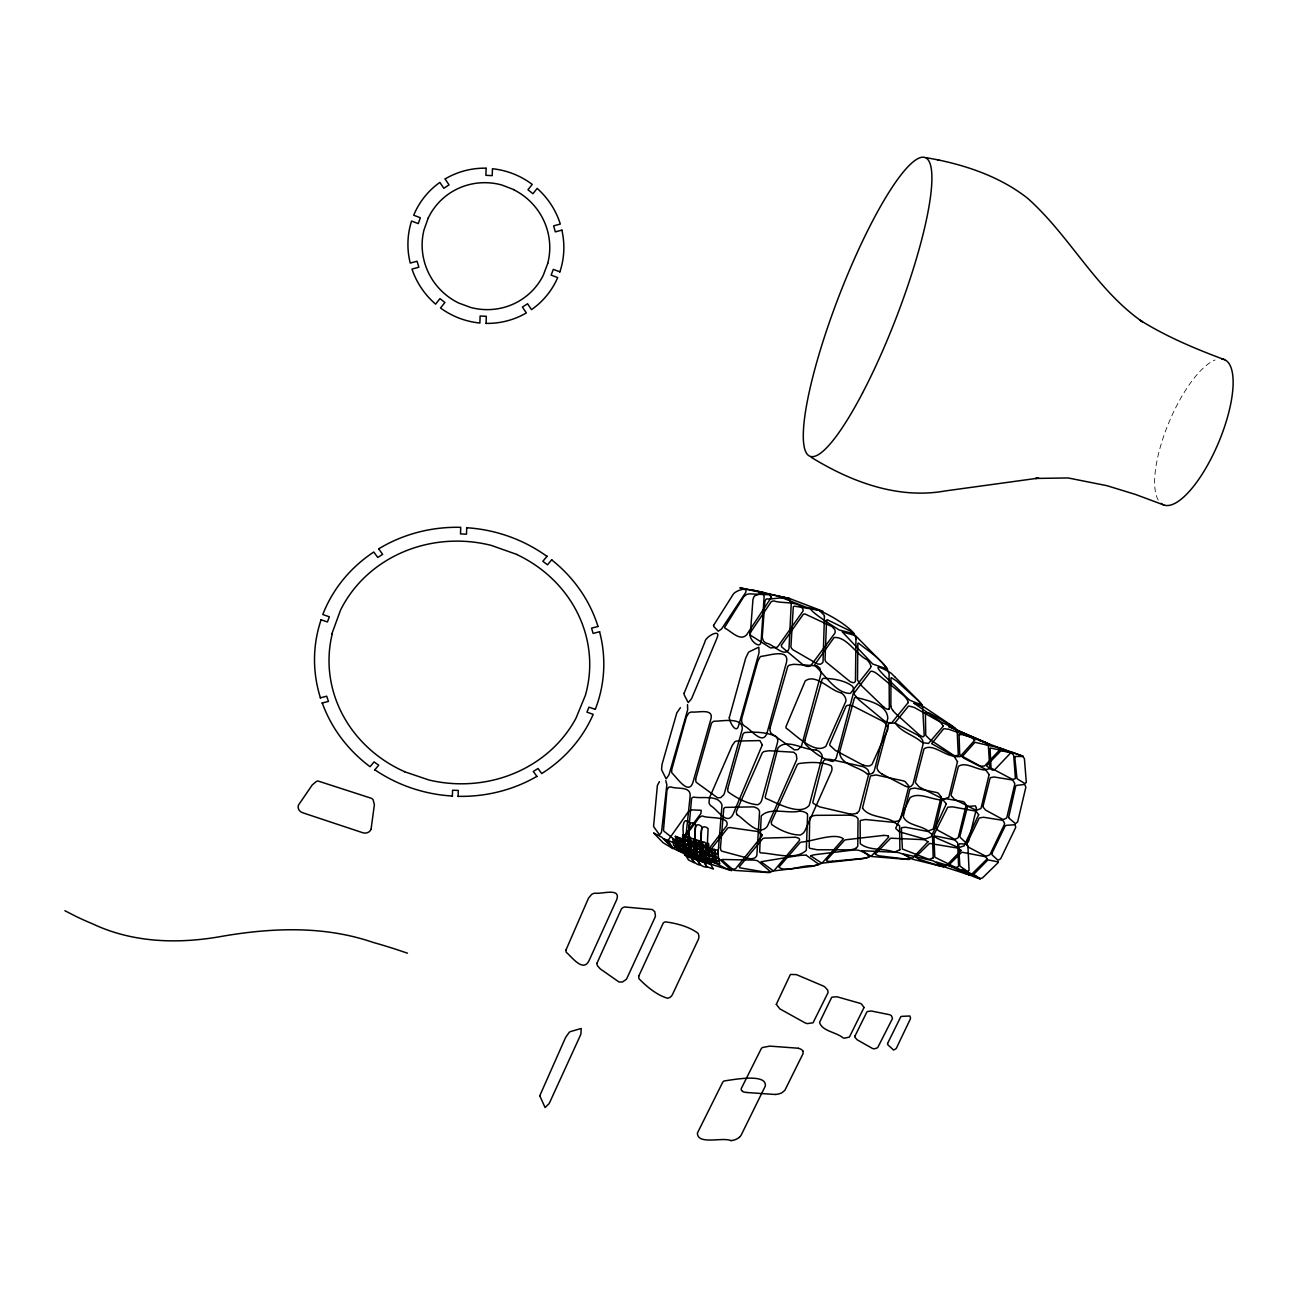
<?xml version="1.0" encoding="UTF-8"?>
<svg xmlns="http://www.w3.org/2000/svg" width="1298" height="1298" viewBox="0 0 1298 1298"><rect width="100%" height="100%" fill="white"/><g stroke="black" fill="none" stroke-linecap="round" stroke-linejoin="round"><path stroke-width="0.75" stroke-dasharray="5 3.75" d="M1158.287 500.103A78.756 26.787 -67.2 0 1 1168.086 424.478A78.756 26.787 -67.2 0 1 1215.074 360"/><path stroke-width="1.5" d="M696.426 843.684L696.393 839.903L693.846 839.206M890.85 706.29L890.98 678.108A3.196 1.282 55.9 0 1 891.45 677.734L896.366 680.866L918.01 700.433A13.369 5.306 56.2 0 1 922.586 706.307L924.225 735.901L923.024 736.712M682.716 835.198C681.336 843.911 689.481 835.328 682.894 835.052M687.908 840.633L687.908 836.853L685.587 836.107M653.77 833.154L663.116 842.743L673.029 848.665A27.501 1.655 29.9 0 0 672.77 848.373L662.288 837.664A26.674 1.558 29.9 0 0 661.915 837.307L653.77 833.04M718.102 853.727L717.843 850.239L715.117 849.817M714.938 853.013C716.512 844.219 707.345 853.062 714.857 853.159M714.906 850.028L715.149 852.883L718.021 853.857M711.791 852.267L711.547 848.762L708.757 848.275M705.593 850.596C708.173 845.144 699.882 847.448 702.51 842.256M708.676 851.456L708.481 848.016L705.69 847.416M708.659 848.454L708.87 851.31L711.71 852.397M702.543 849.687L702.332 846.182L699.703 845.55M705.577 847.594L705.788 850.45L708.594 851.585M699.541 848.746L699.005 840.552L696.702 840.212L696.588 843.343L699.168 844.836L696.75 844.576M702.543 846.685L702.737 849.557L705.479 850.742M452.385 796.258L452.564 790.206L458.308 790.433L458.113 796.501M466.712 527.605L466.501 534.192L460.514 533.932L460.725 527.329A144.938 134.538 6.4 0 0 378.789 548.794M693.667 846.767C696.361 841.526 688.248 843.343 690.844 838.33M696.572 847.772C700.271 843.895 692.321 843.96 694.495 842.077A6.295 3.651 28.9 0 0 694.657 841.331L695.55 825.236A6.23 3.586 28.8 0 0 695.485 824.425C686.885 817.497 688.638 834.517 689.27 838.93A2.142 1.249 29 0 0 690.163 839.968L693.911 842.678L693.684 839.352M699.541 845.744L699.736 848.616L702.445 849.833M486.117 168.334L485.89 175.311L492.218 175.652L492.445 168.74A78.707 77.134 36.3 0 1 532.229 184.397L527.962 189.768L532.91 193.743L537.161 188.388A78.675 77.101 36.4 0 1 560.298 224.051L553.646 225.852L555.317 231.871L561.969 230.087M688.037 844.69L687.697 840.942L683.559 840.65L684.744 851.666A2.158 0.827 26.9 0 0 685.701 852.526M690.828 845.728L690.666 842.272L688.524 839.92A6.506 3.732 30.7 0 0 688.686 839.157L689.644 823.094A6.441 3.667 30.5 0 0 689.579 822.283C681.401 815.55 683.024 831.937 683.559 836.707A2.125 1.217 30.8 0 0 684.403 837.745C687.989 847.383 689.903 828.059 690.682 841.704M693.684 843.765L693.862 846.637L696.458 847.919M696.588 844.771L696.783 847.643L699.444 848.892M486.069 323.38L486.296 316.323L480.114 316.014L479.887 323.024A78.707 77.15 36.4 0 1 440.509 307.999L444.906 302.483L439.973 298.637L435.609 304.138A78.675 77.117 36.4 0 1 411.985 269.059L418.848 267.226L417.047 261.239L410.233 263.072A78.286 76.712 36.4 0 1 411.563 221.049L418.264 223.597L420.341 217.739L413.705 215.225A78.253 76.696 36.4 0 1 439.86 182.418L443.835 188.307L449.043 184.868L445.117 179.027M677.588 840.423L677.475 836.999L675.431 836.22M680.087 841.493L679.957 838.054L677.897 837.275M682.667 842.564L682.505 839.076L680.33 838.346M685.312 843.635L685.149 840.147L682.943 839.4M688.054 841.704C688.816 845.339 690.682 848.778 693.83 850.661M690.844 842.743L691.007 845.615L693.554 846.913M680.12 838.492L680.249 841.38L682.488 842.726M682.699 839.595C680.412 843.895 687.891 842.824 685.587 847.334M685.344 840.65C683.056 845.014 690.633 843.83 688.329 848.405M675.22 836.415L677.832 844.106M677.621 837.47L677.751 840.309L680.12 842.175M699.525 841.315C698.34 850.417 707.296 841.396 699.654 841.185M685.36 836.253L685.393 839.417L687.794 840.763M371.05 829.308L374.376 804.776L373.143 799.828A5.581 5.046 7.9 0 0 371.423 798.302L318.124 781.039A5.095 4.592 10.2 0 0 316.517 781.347L312.25 784.933L298.443 805.133A6.539 5.89 10.2 0 0 302.596 812.726L362.807 832.748A6.506 5.841 7.6 0 0 371.033 829.308M331.882 633.813L340.482 610.238A130.4 121.022 6.4 0 1 491.163 545.371L516.685 554.392M547.788 263.283L543.262 275.306A64.202 62.921 36.3 0 1 470.736 307.48L458.535 302.969A64.202 62.921 36.3 0 1 423.911 230.2L428.226 217.983M693.521 842.726L693.489 838.865L691.007 838.184M685.133 843.797L690.195 795.609C690.487 785.955 677.134 789.314 671.293 787.042A6.165 3.764 35.3 0 0 668.438 787.464L666.994 789.995L663.489 830.201A5.955 3.716 35.8 0 0 664.17 831.369L681.239 844.949L684.987 843.797M547.123 556.193L542.84 561.288L547.496 564.808L551.78 559.714M374.668 770.006L378.708 765.203L374.084 761.926L370.06 766.712A144.938 134.538 6.4 0 1 322.277 702.997M873.148 772.521L873.668 771.904A4.446 3.196 87.6 0 0 874.349 770.412L887.783 718.362C887.426 703.938 865.912 700.028 855.366 697.286A4.381 3.18 86 0 0 854.36 698.324L839.66 751.834C839.611 765.025 859.098 766.388 866.967 773.835M739.373 1137.259L740.12 1136.545A4.819 3.099 -38.1 0 0 741.19 1135.052L765.301 1086.085C767.345 1072.732 731.569 1080.066 724.187 1080.926A4.835 3.18 -38.3 0 0 722.726 1082.207L697.432 1133.008C697.253 1145.517 723.473 1136.642 731.05 1140.715M696.345 843.797L694.544 844.041A6.312 2.418 25.1 0 1 694.722 844.641L696.069 856.258A6.376 2.482 25.2 0 1 696.02 856.794L698.146 858.367M888.805 709.162L889.098 708.903A4.397 1.752 56.9 0 0 889.325 708.043L889.081 673.727C883.889 660.114 869.108 651.823 858.432 643.094A4.283 1.687 56.2 0 0 857.832 643.435L857.507 680.038L861.807 685.993L884.003 707.378M856.356 847.951L857.767 846.231L858.043 818.632L856.209 816.718A13.353 8.924 -1.1 0 0 850.028 815.241M702.575 842.159C707.053 840.293 706.631 849.314 702.64 846.507M857.297 812.889L859.227 810.844L869.043 772.959L867.973 769.909A13.207 12.591 -14.5 0 0 862.57 766.518L831.726 759.703A15.3 14.57 -17.7 0 0 826.648 759.362L824.279 760.271A3.131 2.969 -17.7 0 0 823.013 762.023L812.889 802.083A3.018 2.888 -19.5 0 0 813.246 803.365L819.622 806.869L850.206 814.041M690.568 841.802L688.557 841.867A6.522 2.466 26.8 0 1 688.719 842.467L690.017 854.052A6.604 2.515 26.9 0 1 689.968 854.587L692.337 856.323M693.408 842.824L691.071 842.548M821.115 863.462L821.812 863.089A4.3 1.46 -16.7 0 0 822.77 862.326L843.359 838.816C835.02 832.278 812.921 841.347 801.272 842.11A4.365 1.525 -16.6 0 0 799.909 842.84L778.897 867.096C785.306 873.051 803.64 864.387 813.051 865.961M718.362 857.605L719.043 860.801M715.117 856.94L718.573 858.465A9.005 0.909 18.2 0 1 719.173 858.887L731.585 870.39A9.281 0.957 18.2 0 1 731.731 870.682L704.928 862.375C699.476 862.261 680.298 845.955 692.71 850.661L714.89 856.94L712.359 855.885M715.263 853.873L718.086 854.279L718.492 857.426M680.412 707.637L676.826 712.878L662.094 764.133L661.574 769.227A4.981 4.494 74.4 0 0 661.931 770.46L666.134 778.914L668.843 775.068A25.83 23.429 74.1 0 0 669.46 773.202L687.21 711.434A25.587 23.04 70.9 0 0 687.68 709.552L687.518 704.652M712.115 853.111L714.922 853.581L715.312 856.729M708.903 855.35L709.552 858.578L712.57 859.536M718.897 860.98L716.025 860.006M705.771 854.506L703.078 853.338L702.753 850.709M715.701 860.298L716.577 863.138L713.851 862.489M702.721 853.597L703.386 856.81M709.016 852.299L711.807 852.883L712.683 859.373M693.813 843.586C678.335 835.993 713.511 862.261 717.826 853.338A8.94 5.841 27.3 0 0 718.167 851.975L721.964 805.863A8.729 5.565 26.8 0 0 721.85 804.436C717.405 794.538 702.364 798.838 693.619 797.102A6.522 4.17 26.4 0 0 691.591 798.384L687.843 840.309A5.792 3.78 26.8 0 0 688.881 841.931L690.536 853.938A2.174 0.844 25.2 0 0 691.542 854.782L695.29 856.842M715.701 857.524L718.232 857.783L715.539 856.664M705.934 851.439L708.659 852.007L709.033 855.171M709.406 858.741L706.891 858.449L707.248 860.558M719.563 863.965L716.756 863.056L716.172 860.963M320.217 697.87L326.69 696.199L328.443 701.407L321.969 703.078M598.167 626.431L591.58 628.135L593.121 633.424L599.676 631.737M702.867 850.547L705.56 851.147L705.934 854.311M706.307 857.881C705.236 861.758 711.385 860.314 711.126 864.225M699.865 849.606L702.526 850.239L702.883 853.419M696.896 848.632L699.508 849.298L699.865 852.478M709.406 855.982L711.937 856.356L709.227 855.09M659.4 781.672L657.388 785.42L653.575 826.274A5.111 3.083 40.7 0 0 654.143 827.329L659.627 834.89L661.445 832.342A26.544 16.095 40.4 0 0 661.656 830.98L666.75 785.874A25.895 15.349 39.8 0 0 666.831 784.511L665.777 780.682M716.285 860.834L719.076 861.288L719.773 863.803M706.307 855.139C712.927 856.047 703.159 855.074 705.804 851.602M703.24 854.23L705.998 854.944M687.859 844.868L685.701 844.495M688.216 841.526L685.522 840.471M696.637 851.683C692.597 852.494 695.598 845.485 691.201 846.588M690.942 849.638L688.573 848.421L688.216 845.712M798.465 855.56L760.969 861.742L773.478 870.958L812.467 866.285L818.989 864.371L806.236 855.252M694.024 847.626L696.555 848.324L696.896 851.488M703.127 856.972L700.547 855.804M713.219 862.537L710.46 861.548M688.362 845.55L690.439 845.89M980.136 878.892C962.207 873.781 949.584 860.834 980.201 878.86M700.222 856.031C698.713 858.01 706.209 862.927 703.5 857.426M697.221 855.041L698.048 857.913M700.255 853.289L702.591 853.727L700.011 852.299M710.006 859.292L712.78 859.909M691.818 852.835L694.316 854.035L695.111 856.891M697.286 852.315L699.508 852.656L697.107 851.439M694.365 851.31L696.961 852.121M883.321 835.425L845.485 839.806A3.245 1.136 -16.1 0 0 844.333 840.439L826.68 860.022A3.326 1.152 -15.9 0 0 826.599 860.882L828.043 861.32A16.29 5.679 -16 0 0 832.505 861.223M832.489 861.255L862.424 858.465A13.921 4.803 -16.2 0 0 869.092 856.907L871.932 855.463L888.627 837.161L888.384 836.123M691.493 850.271L693.992 851.017L694.462 853.873M703.824 857.556C710.006 858.562 700.952 857.507 703.127 854.376M698.308 857.929L701.131 859.357M710.963 864.338L708.237 863.365M697.805 855.625C704.003 856.923 694.625 855.333 696.977 852.169M688.118 848.584L685.977 848.162M685.425 847.513L686.042 850.709M707.848 863.478L705.122 862.44M683.365 849.638L682.634 846.426L698.016 860.314L673.857 848.665L663.749 838.686L682.586 846.426L680.509 845.112L680.12 842.207M707.621 861.385L710.038 861.84M683.008 843.424L684.987 843.911M680.412 842.353L682.634 843.116L682.926 846.264M800.039 811.055C788.227 814.171 770.249 806.723 761.196 815.988L759.671 851.91A4.089 2.774 -4.5 0 0 760.482 852.851C774.192 853.305 795.382 860.85 806.301 850.304L807.583 815.16A4.089 2.726 -3.5 0 0 807.275 814.089L806.885 813.57M704.765 862.57L702.137 861.548M704.538 860.493C710.444 861.499 702.104 860.606 703.694 857.67M701.715 861.629L699.103 860.542M701.569 859.552L702.689 860.136A6.23 1.103 20.4 0 1 702.997 860.493L706.696 866.869A6.295 1.136 20.4 0 1 706.761 867.145C695.858 867.096 693.911 849.298 704.911 862.456M688.897 852.397C690.309 859.292 688.021 849.541 691.672 853.37M688.719 849.216L691.185 850.076M685.815 848.292L686.236 850.693L688.849 852.315M685.847 850.871L683.559 849.606M850.044 815.176L817.805 815.322A15.511 10.384 -1.9 0 0 812.678 815.874L810.536 816.864A3.164 2.109 -2 0 0 809.692 818.259L809.206 847.48A3.083 2.093 -2 0 0 809.871 848.324L817.14 849.752L849.557 849.865A12.899 8.697 -1.1 0 0 856.404 848M698.502 858.578L700.871 859.016M683.316 847.091C688.816 848.535 680.087 846.345 682.845 843.586M906.475 859.276C917.508 860.834 899.839 851.439 895.474 852.364A12.477 1.687 6 0 0 893.462 852.186L861.823 850.709L871.364 856.469L904.592 859.211A12.591 1.72 6 0 0 906.475 859.276M740.055 587.848L789.947 598.654L822.9 611.244L806.123 607.221L778.054 596.171L789.914 598.638M675.512 840.212L677.361 840.747M677.945 841.282L679.698 841.623M692.029 853.581L694.17 854.035M775.474 1094.506L746.804 1092.51M686.464 851.456L688.54 852.04M684.5 853.305C687.891 853.046 689.027 861.418 690.325 855.836A6.62 1.087 23.7 0 1 690.601 856.193L694.154 862.521A6.685 1.12 23.7 0 1 694.219 862.781L688.411 859.909L685.312 854.327L689.514 855.268L687.145 854.392M675.852 843.862L677.897 844.722M683.786 850.385L686.107 851.245M698.73 860.639L696.15 859.536M695.647 857.54L696.377 858.059A6.393 1.103 22.1 0 1 696.669 858.4L700.303 864.76A6.474 1.12 22.2 0 1 700.368 865.036C693.765 865.101 684.857 851.358 697.918 858.189M680.752 846.004L682.797 846.637M678.221 844.933C682.797 846.231 675.22 843.992 677.751 841.445M692.71 856.518L694.917 857.134L692.418 855.836M798.384 1048.232L769.892 1046.123L762.478 1047.518A3.44 2.304 -38.5 0 0 761.293 1048.589L741.515 1088.049A3.57 2.369 -37.9 0 0 741.304 1090.012L742.586 1091.407M692.791 858.546L690.374 857.378L689.741 855.544M683.186 849.784L683.981 852.624M689.887 855.463L692.077 856.112M673.208 839.157L675.155 839.903L675.414 843.035M678.676 848.211L680.85 849.07M681.207 849.298C686.366 850.823 678.351 848.681 680.558 846.134M686.447 853.824L684.192 852.64M683.803 852.737L681.531 851.488L681.044 849.411M673.484 842.791L675.431 843.554L675.836 846.377M681.174 851.65L679.016 850.417M762.332 592.294L763.192 592.391L740.136 587.88M675.187 843.213L673.224 841.883M937.221 159.703C969.46 166.371 1001.569 177.761 1027.675 198.334C1069.747 235.765 1095.772 289.243 1142.451 321.807L1140.293 320.346C1166.691 336.831 1195.555 348.902 1224.647 359.724M687.242 856.404L684.938 855.22M925.896 157.626L938.811 159.995M676.485 849.184L676.08 847.237L678.335 847.983M675.528 846.507L673.63 845.258M816.264 749.822C804.646 750.844 787.026 737.702 777.956 747.924L765.236 796.891A3.991 3.797 -26.7 0 0 765.69 798.367C775.912 802.342 800.185 816.669 809.254 805.279L822.056 757.253A4.04 3.829 -20.9 0 0 822.105 755.696L821.91 754.884A9.784 9.264 -21.4 0 0 816.199 750.001M789.833 598.621L775.02 595.295M678.546 850.515L676.599 849.363M774.517 595.165L752.142 589.876M320.898 619.714L327.437 621.969L329.319 616.793L322.78 614.522A144.338 133.97 6.4 0 1 373.792 552.007L377.75 557.459L382.65 554.343L378.675 548.859M595.263 709.341L588.984 707.15L586.923 712.164L593.202 714.338A144.321 133.937 6.4 0 1 541.72 773.559L538.053 768.53L533.283 771.434L536.966 776.496M407.458 953.17L395.582 949.195A525.414 428.551 5.4 0 0 372.964 942.364C324.403 925.685 272.612 927.664 222.656 936.199C179.01 944.181 133.159 943.062 92.466 923.787A291.612 264.046 16.9 0 1 76.517 916.664L64.9 910.725M999.265 747.778L1023.278 756.361L1012.635 752.353M1163.852 505.003L1135.458 494.441L1106.983 485.695L1068.108 477.956L1035.528 478.443L1038.643 478.102L945.139 490.952C897.908 499.503 850.823 481.736 811.169 457.253M989.66 744.208L987.762 743.494M1012.359 752.694L979.519 740.379L987.486 743.381M559.876 271.834L553.321 269.351L551.147 275.111L557.686 277.577A78.253 76.696 36.3 0 1 531.515 309.622L527.556 303.748L522.413 307.074L526.355 312.915A78.659 77.085 36.4 0 1 486.069 323.397M404.262 771.645L429.021 780.017A130.384 121.006 6.4 0 0 575.955 718.281L585.349 695.436A130.384 121.022 6.4 0 0 516.653 554.457M677.913 847.562L675.998 846.361M514.008 189.686L501.645 184.949A64.202 62.921 36.3 0 0 428.259 217.999M691.331 853.094L688.93 851.699L688.557 849.363M677.524 844.365L675.577 842.97L675.333 840.374M905.793 786.458L882.056 774.046M841.347 692.808C830.152 691.023 816.036 672.932 805.231 680.931L785.988 726.62A3.975 3.651 56.5 0 0 786.199 728.178C794.879 734.246 814.949 755.128 825.901 746.253L845.647 701.812A4.072 3.797 55.2 0 0 845.955 700.255L845.89 699.395A9.865 9.167 55.4 0 0 841.25 692.97M863.04 765.122L835.393 750.439L829.941 745.409A3.002 2.791 51.5 0 1 829.811 744.046L845.777 706.875A3.148 2.937 52.2 0 1 847.27 705.414L849.671 705.171A15.381 14.327 51.7 0 1 854.441 706.777L882.835 721.266M713.64 862.375L712.813 859.99M918.66 735.658L895.409 723.359L889.584 722.564A3.261 2.353 86 0 0 888.757 723.521L877.221 766.534A3.423 2.482 87 0 0 877.253 768.951L878.47 771.19M680.655 848.876L678.416 847.399L678.043 845.063M712.91 859.325C717.778 861.418 711.856 858.173 713.511 862.213M685.717 852.526C693.732 856.518 685.214 854.879 686.155 851.326M693.229 858.465L695.777 859.617L695.257 857.426M715.376 857.361L712.537 856.777L712.813 859.162M706.647 857.637L709.617 859.081L710.249 861.596M694.657 853.841C698.957 856.193 693.813 852.754 695.209 856.729M687.599 856.291L686.983 854.473M894.679 676.696L917.783 699.947A13.807 1.59 43.5 0 1 921.596 704.197L922.18 705.22L909.671 700.174A13.077 1.493 43.5 0 1 904.333 695.257C899.336 688.881 857.491 653.624 890.785 672.932A16.063 1.866 43.6 0 1 894.663 676.68M883.565 664.089L855.431 635.582L842.256 631.866L872.727 664.041L887.589 669.168A10.384 1.249 44.5 0 0 883.5 664.057M688.378 849.022L685.782 847.302L685.49 844.657M703.467 857.345L700.79 856.615L701.131 858.708M892.894 710.477L891.401 708.205A3.391 1.379 56.1 0 1 890.834 706.29M737.183 814.803C744.938 819.557 758.178 836.739 766.794 826.972A9.621 8.648 -12.4 0 0 767.881 825.122L796.242 760.774A9.735 8.826 -14.6 0 0 796.858 758.713L796.226 754.414L793.63 752.207L768.919 750.747L764.295 751.493A6.312 5.727 -13.7 0 0 762.299 752.808L736.339 811.477A7.204 6.49 -11.9 0 0 737.183 814.803M887.378 726.101L887.881 729.411L872.078 764.295L869.903 765.804A12.688 11.779 49.2 0 1 863.089 764.993M802.991 1051.218L803.073 1053.587L784.868 1090.304L781.964 1092.77A14.862 9.784 -38.5 0 1 775.506 1094.409M1008.627 817.432L1015.717 786.134A2.937 2.677 60.2 0 1 1016.756 785.371L1024.722 784.414L1025.777 786.961A6.539 5.938 60.2 0 1 1025.598 788.292L1017.892 820.871A6.587 5.987 61.5 0 1 1017.454 822.137L1015.425 823.662L1009.39 818.503A2.547 2.32 61.4 0 1 1008.627 817.432M707.491 861.499L708.091 863.219M704.408 860.59L705.009 862.31M701.374 859.649L701.958 861.369M698.389 858.676L698.973 860.396M707.296 861.272L707.994 863.365M695.436 857.654L696.02 859.373M692.564 856.615L693.132 858.335M701.18 859.422L701.877 861.515M698.194 858.449L698.876 860.525M684.289 853.386L684.841 855.09M692.369 856.388L693.035 858.465M709.86 859.422L710.363 861.401M697.675 855.755L698.146 857.735M691.866 853.711L692.337 855.69M686.317 851.569L686.756 853.549M691.704 853.451L692.223 855.853M683.64 850.498L684.078 852.462M678.513 848.308L678.935 850.271M680.882 849.152L681.369 851.52M678.367 848.065L678.854 850.433M715.587 857.686L715.977 859.909M709.292 856.128L709.682 858.367M706.193 855.268L706.566 857.507M715.393 857.41L715.847 860.12M700.109 853.435L700.482 855.674M697.14 852.462L697.497 854.684M706.015 854.993L706.453 857.718M694.219 851.456L694.576 853.678M691.363 850.417L691.704 852.64M699.947 853.159L700.352 855.869M683.154 847.221L683.478 849.444M691.201 850.141L691.591 852.835M688.394 849.087L688.784 851.78M675.625 843.992L675.917 846.182M673.289 842.921L673.581 845.112M680.412 845.858L680.769 848.551M677.913 844.787L678.254 847.464M715.166 854.035L715.441 856.485M712.018 853.273L712.294 855.739M708.886 852.462L709.162 854.944M699.736 849.768L699.995 852.234M696.783 848.795L697.026 851.261M693.878 847.789L694.106 850.255M691.023 846.767L691.25 849.233M870.763 666.247L870.796 666.896A4.17 2.612 41.3 0 1 870.423 667.951L850.368 693.408C835.782 693.505 825.09 674.733 814.966 665.728A4.024 2.466 42.1 0 1 814.82 664.495L834.095 637.513C846.848 636.442 855.869 654.322 866.886 659.66A10.076 6.279 41.4 0 1 870.877 666.263M680.249 842.516L680.46 844.966M672.997 839.319L673.191 841.753M404.587 771.693A130.384 121.006 6.4 0 1 332.223 633.959M1221.613 358.913A78.756 26.787 -67.2 0 1 1218.562 442.602A78.756 26.787 -67.2 0 1 1160.964 503.332M798.319 1048.362A14.278 9.443 -38.9 0 1 803.089 1051.153M746.821 1092.445A17.458 11.585 -38.1 0 1 742.537 1091.472M739.422 1137.324A11.682 7.528 -38.1 0 1 731.147 1140.52M882.786 721.347A13.288 12.396 49.5 0 1 887.426 726.069M857.329 812.97A12.672 12.153 -15.2 0 1 850.222 813.895M800.022 811.185A9.897 6.604 -3.6 0 1 806.983 813.521M798.497 855.593A10.141 1.85 -5.8 0 1 806.318 855.22M821.18 863.495A10.433 3.553 -16.7 0 1 813.116 865.863M883.24 835.49A13.451 4.689 -16.4 0 1 888.481 836.09M873.197 772.635A10.757 7.756 87.5 0 1 866.999 773.608M918.627 735.788A13.548 9.719 86.5 0 1 922.829 740.915L923.138 743.965L912.948 784.3L910.888 786.474A14.213 10.222 87.1 0 1 905.809 786.361M882.072 773.965A16.663 12.088 86.8 0 1 878.438 771.239M888.87 709.276A10.644 4.251 56.9 0 1 884.003 707.232M923.04 736.761A14.1 5.646 56.4 0 1 918.806 734.392L896.464 714.273A16.468 6.636 56.1 0 1 892.878 710.509M561.888 230.249A78.253 76.696 36.3 0 1 559.827 271.996M445.198 178.897A78.675 77.117 36.4 0 1 486.198 168.188M513.927 189.849A64.202 62.921 36.3 0 1 547.724 263.38M599.579 631.769A144.338 133.97 6.4 0 1 595.279 709.341M551.65 559.86A144.954 134.538 6.4 0 1 597.989 626.48M466.696 527.734A144.954 134.538 6.4 0 1 546.961 556.388M320.428 697.821A144.338 133.954 6.4 0 1 321.093 619.779M452.385 796.047A144.97 134.554 6.4 0 1 374.846 769.795M536.885 776.382A144.938 134.538 6.4 0 1 458.113 796.339M713.559 625.425L713.624 626.025A4.997 2.677 -0.3 0 0 713.965 626.691L718.265 631.217L721.396 629.108A25.879 13.921 0 0 0 722.142 628.102L745.149 593.316A26.528 14.619 -0.4 0 0 745.782 592.229C748.216 586.177 734.7 590.882 732.948 594.711L713.559 625.425M762.007 834.906L761.958 835.62A9.589 4.819 9.3 0 1 761.407 836.691L736.096 868.07A9.346 4.575 9.6 0 1 735.09 868.914L728.178 869.546L706.031 858.627A6.993 3.44 9.8 0 1 705.057 856.745L727.789 828.01A6.214 3.115 9.6 0 1 729.703 827.54L758.567 831.629L762.007 834.906M791.245 603.619L788.989 648.676C785.258 658.881 772.716 643.759 766.42 643.208A6.75 3.975 20.3 0 1 763.338 640.79L762.234 637.415L764.83 601.753L765.869 599.433A6.247 3.602 20.1 0 1 766.81 598.897C773.933 599.984 788.697 593.705 791.245 603.619M908.243 702.51L891.694 722.872L889.649 723.181A12.818 7.885 39.3 0 1 883.451 720.163L858.87 699.833L854.1 694.252A3.034 1.866 40 0 1 854.035 693.213L870.325 671.747A3.213 2.012 39.9 0 1 871.769 671.212L873.992 671.877A15.657 9.719 39.9 0 1 878.324 674.782L903.814 695.614A13.499 8.372 39.2 0 1 907.773 700.774L908.243 702.51M941.164 796.81L933.262 829.033L928.962 830.736A8.632 8.08 53.2 0 1 927.405 830.428C920.282 825.268 906.702 825.171 903.262 816.62L909.768 789.801A2.207 2.077 51.1 0 1 910.239 788.924L914.636 788.048L936.832 792.543A8.599 8.031 52.1 0 1 938.292 793.208L941.164 796.81M976.404 808.021L976.404 808.313A6.198 5.614 64 0 1 976.226 809.579L968.714 840.552A6.23 5.663 65.3 0 1 968.292 841.737L966.361 843.181L960.406 837.567A2.807 2.547 65.2 0 1 959.903 836.318L967.448 806.788A2.401 2.174 64 0 1 968.486 806.383L975.431 805.88L976.404 808.021M771.45 597.21L746.674 634.754C740.201 641.861 731.099 631.12 725.014 628.232A5.825 3.245 4.4 0 1 724.609 627.405L743.868 596.561L746.674 594.435A6.279 3.57 4.1 0 1 750.406 593.9L769.146 594.744L771.45 597.21M671.569 770.201L671.666 771.775A5.792 5.37 68.3 0 0 672.121 773.186C677.021 777.664 688.427 795.56 692.856 782.662L710.752 719.595C714.371 707.816 698.34 712.797 691.98 712.018A6.068 5.581 65.3 0 0 688.686 713.202L686.382 716.983L671.569 770.201M668.016 840.487L672.899 848.178L676.063 846.815A27.647 14.554 24.5 0 0 676.826 845.923L700.287 814.349A28.378 15.316 24.4 0 0 700.936 813.327L701.212 810.293L692.029 809.871A5.468 2.953 24 0 0 690.925 810.017L687.924 812.321L668.016 840.487M749.806 633.44L749.806 633.781A5.663 3.31 12.9 0 0 750.309 635.111L770.574 647.945L777.048 647.264A8.729 5.078 12.7 0 0 778.005 646.323L802.651 611.585A8.94 5.322 12.3 0 0 803.186 610.417C801.191 600.325 781.899 604.024 774.095 600.942A6.668 3.975 12.6 0 0 771.223 601.737L749.806 633.44M750.228 635.241C749.595 639.865 759.606 649.406 760.969 642.396A28.378 17.069 14.3 0 0 761.147 641.066L764.068 597.583A27.664 16.209 14.1 0 0 764.084 596.285L762.559 592.959L755.063 595.717A5.354 3.131 14.5 0 0 754.252 596.236L752.97 599.27L750.228 635.241M946.307 803.9L931.201 836.756L925.652 838.881A12.818 10.222 -35.9 0 1 923.77 838.768L899.303 831.758L895.798 828.578A2.531 2.028 -35.3 0 1 896.026 827.459L910.125 797.605C919.033 791.683 931.834 800.022 941.942 799.828A12.866 10.287 -36.4 0 1 943.565 800.525L946.307 803.9M957.502 761.65L948.773 797.329L944.068 799.033A12.899 10.53 79.8 0 1 942.332 798.643L919.098 786.913L915.463 782.694A2.547 2.109 79.7 0 1 915.512 781.428L924.046 748.816C932.045 743.332 943.922 754.884 952.927 755.923A12.866 10.498 79.2 0 1 954.484 756.961L957.502 761.65M987.064 858.627L987.064 858.805A2.872 1.444 6.4 0 1 986.788 859.308L972.153 873.781A2.839 1.412 6.6 0 1 971.537 874.154L968.73 874.398A5.419 2.693 6.6 0 1 966.637 873.96L948.757 865.458A2.596 1.298 6.8 0 1 948.854 864.955L961.412 852.526A2.564 1.282 6.6 0 1 962.143 852.251L984.241 856.485A5.484 2.742 6.4 0 1 985.993 857.297L987.064 858.627M990.05 748.67L991.023 767.491A2.628 1.476 33.4 0 0 991.364 768.221L1011.531 778.897A5.5 3.05 33.7 0 0 1013.43 779.319L1015.247 778.654A2.888 1.606 33.8 0 0 1015.377 778.037L1013.706 755.712A2.839 1.574 33.4 0 0 1013.478 754.982L1011.483 752.954A5.435 2.985 33.4 0 0 1009.568 751.98L990.39 748.037A2.547 1.412 33.2 0 0 990.082 748.475L990.082 748.475M695.663 779.157L695.696 780.309A5.63 5.37 53.5 0 0 696.345 782.37L717.616 797.832L720.747 797.621L723.716 794.83A8.697 8.291 54.8 0 0 724.479 792.981L741.953 730.336A8.615 8.145 50.8 0 0 742.261 728.373C742.213 716.739 721.51 721.396 714.03 721.217A6.441 6.101 50.2 0 0 711.499 723.197L695.663 779.157M707.799 849.476L709.454 860.087A2.174 0.892 19 0 0 710.574 860.85L715.49 862.456A5.971 2.434 19 0 0 715.539 861.921L713.981 850.32A5.906 2.385 18.9 0 0 713.77 849.736L707.832 849.281M855.95 639.135L855.463 680.428A7.804 3.748 46.6 0 1 853.143 682.683L850.287 681.774L826.096 661.996A6.312 3.05 46.2 0 1 825.025 659.984L826.583 620.103A5.37 2.547 45.8 0 1 827.394 619.779L851.05 631.396L853.808 634.122A7.626 3.586 46.1 0 1 855.966 639.151M989.108 774.582L980.98 808.508L976.745 810.179A9.086 8.015 69.8 0 1 975.187 809.822L954.436 799.292L951.158 795.625A2.353 2.077 69.5 0 1 951.191 794.538L958.395 766.42C965.436 761.196 976.599 769.909 984.874 769.909A9.054 7.983 68.9 0 1 986.318 770.671L989.108 774.582M701.358 847.562L702.948 858.205A2.19 0.876 21.3 0 0 704.019 859L708.822 860.785A6.084 2.434 21.3 0 0 708.87 860.25L707.378 848.616A6.019 2.385 21.3 0 0 707.199 848.016L701.358 847.464M998.227 861.904L998.097 862.505A6.555 3.342 8.5 0 1 997.627 863.138L982.846 877.578A6.474 3.277 8.8 0 1 982.132 878.097L979.714 878.454L974.441 874.868A2.515 1.266 8.8 0 1 973.857 874.219L987.583 860.233A2.937 1.509 8.6 0 1 988.833 860.055L998.227 861.904M695.095 845.501L696.62 856.145A2.19 0.86 23.4 0 0 697.675 856.972L702.332 858.87A6.214 2.45 23.4 0 0 702.38 858.335L700.952 846.702A6.149 2.401 23.3 0 0 700.758 846.101L695.095 845.501M565.944 950.071L565.96 951.045A6.23 5.354 -12.9 0 0 566.334 952.359C572.029 957.161 583.175 972.705 589 960.747L616.55 899.985C621.612 887.264 601.72 894.273 595.555 893.17A6.636 5.76 -13.9 0 0 591.596 894.436L588.497 898.167L565.944 950.071M729.281 717.68C729.541 722.321 736.55 734.976 738.724 725.095A28.767 27.696 20.2 0 0 739.389 723.018L758.567 654.468A28.475 27.144 18.9 0 0 759.054 652.391L758.827 647.183L749.498 651.628A5.5 5.241 20.8 0 0 748.411 652.472L745.717 658.021L729.281 717.68M999.541 749.595L999.541 749.79A2.791 1.541 8.4 0 1 999.282 750.341L984.971 765.625A2.742 1.509 8.7 0 1 984.355 766.015L981.645 766.226A5.241 2.872 8.7 0 1 979.633 765.739L962.727 756.539A2.45 1.347 9 0 1 962.743 756.02L974.571 742.716A2.547 1.412 8.7 0 1 975.252 742.391L996.832 747.275A5.306 2.921 8.4 0 1 998.519 748.167L999.541 749.595M1010.363 752.58L1010.233 753.197A6.328 3.423 6 0 1 1009.779 753.846L995.323 769.114A6.263 3.342 6.3 0 1 994.641 769.682L992.451 770.168L986.967 766.274A2.823 1.509 6.3 0 1 986.675 765.544L1000.726 750.99A2.45 1.33 6 0 1 1001.959 750.925L1010.363 752.58M991.867 853.451L991.948 854.36A2.531 2.255 -15.9 0 0 992.564 855.366L998.016 860.25L1000.417 858.952A6.522 5.809 -15.9 0 0 1001.115 857.832L1015.279 828.351A6.555 5.857 -17 0 0 1015.717 827.134L1015.068 824.733L1006.404 825.333A2.953 2.628 -16.9 0 0 1005.155 825.999L991.867 853.451M1014.809 757.691L1016.983 778.443A2.547 1.444 31.5 0 0 1017.94 779.271L1024.787 783.489L1026.215 782.58A6.571 3.716 31.6 0 0 1026.264 781.721L1024.463 759.314A6.474 3.634 31.2 0 0 1024.268 758.389L1022.646 756.507L1015.766 756.458A2.921 1.639 31.2 0 0 1015.036 756.912L1014.809 757.691M701.293 841.996L701.504 843.132A2.158 1.282 24.7 0 0 702.478 844.122L706.193 846.669L707.134 846.069A6.003 3.553 24.6 0 0 707.296 845.306L708.075 829.211A5.938 3.488 24.5 0 0 707.978 828.4C698.827 821.683 701.537 837.859 701.293 841.996M720.422 847.951L720.877 850.109A5.127 3.488 8.4 0 0 721.753 851.147L750.422 858.87L753.927 858.303A7.301 4.965 9.1 0 0 756.896 854.749L759.525 812.175A7.139 4.754 8.9 0 0 757.091 808.2L753.814 806.869L725.176 807.388A5.76 3.845 8.3 0 0 723.797 808.524L720.422 847.951M762.299 744.874L733.192 813.96C727.367 826.501 717.405 809.514 711.093 805.961A6.782 6.279 7 0 1 708.984 802.521L709.552 797.702L732.25 745.409L734.765 741.904A6.474 6.052 5.8 0 1 736.161 741.077L759.882 740.59L762.299 744.874M887.572 1043.495L887.556 1043.706A2.888 2.499 -13.3 0 0 887.913 1044.858L893.592 1050.05L895.945 1048.768A6.425 5.533 -13.3 0 0 896.61 1047.697L910.141 1019.417A6.458 5.581 -14 0 0 910.547 1018.249L909.882 1015.993L902.029 1016.35A2.499 2.174 -13.9 0 0 900.796 1016.707L887.572 1043.495M943.354 726.117L928.459 743.478L923.121 742.699A12.299 7.399 25.2 0 1 921.304 741.839C913.662 734.944 899.595 731.52 895.263 722.434L908.243 706.437A2.434 1.476 25.6 0 1 908.973 706.015L914.279 707.459L939.135 721.364A12.38 7.496 25.1 0 1 940.709 722.532L943.354 726.117M741.515 719.4L741.888 722.451A6.847 6.539 38 0 0 744.387 725.939C750.974 729.135 762.932 746.447 767.167 732.526L786.458 662.402C789.655 647.978 768.789 655.766 761.115 656.35A6.425 6.101 35.4 0 0 759.865 657.291L757.837 661.071L741.515 719.4M695.063 839.936L695.257 841.088A2.158 1.266 27 0 0 696.199 842.094L699.8 844.738L700.709 844.154A6.133 3.586 26.9 0 0 700.871 843.392L701.715 827.28A6.068 3.521 26.8 0 0 701.634 826.469C692.743 819.265 695.274 836.821 695.063 839.936M739.406 866.626L739.406 866.902A6.149 2.564 -6 0 0 739.99 867.859L766.355 872.321L770.217 871.915A7.593 3.148 -6.3 0 0 774.938 869.611L799.049 840.942A7.788 3.294 -6.6 0 0 798.513 838.151L795.658 837.242L764.181 838.119A5.484 2.336 -6.3 0 0 762.705 838.686L739.406 866.626M824.425 616.728L823.046 661.266A9.605 5.403 30.3 0 1 822.754 662.564L820.531 664.268L817.464 663.943L792.77 649.681A7.155 4.04 29.9 0 1 790.904 647.037L793.289 606.88A6.084 3.359 29.6 0 1 794.538 606.182L819.298 610.271L824.23 615.333A9.362 5.143 29.9 0 1 824.425 616.728M862.489 808.102C868.524 817.188 883.808 816.247 893.154 821.309A12.217 11.731 26.4 0 0 895.133 821.52L898.946 820.839L900.552 819.184L908.892 786.085L905.225 781.688A12.185 11.666 25.3 0 0 903.408 780.877L876.134 774.955L870.763 775.863A2.385 2.288 22.6 0 0 870.212 776.869L862.489 808.102M596.999 963.181L596.983 963.716A6.036 5.37 0.5 0 0 597.453 965.744L600.244 968.876L619 981.986L622.456 982.002L626.074 979.519A9.297 8.259 0 0 0 627.145 977.8L654.825 917.783A9.378 8.437 -1.1 0 0 655.425 915.836L654.825 911.731L652.326 909.541L624.63 906.961A7.009 6.295 -0.3 0 0 621.515 908.762L596.999 963.181M864.03 1007.491L849.395 1037.07L844.495 1038.189A8.924 7.934 -0.6 0 1 842.873 1037.751C836.22 1032.105 821.942 1031.147 819.557 1022.37L831.401 997.919A2.304 2.061 -0.4 0 1 832.067 997.14L836.967 996.767L860.136 1003.338A8.94 7.983 -1.1 0 1 861.596 1004.117L864.03 1007.491M978.66 814.738L964.138 845.874L959.287 847.464A9.021 7.804 -24.9 0 1 957.681 847.172L937.026 838.265L934.073 835.052A2.32 2.012 -24.3 0 1 934.268 834.062L947.751 807.194L952.537 806.853L974.814 810.926A9.054 7.853 -25.6 0 1 976.258 811.575L978.66 814.738M959.076 734.879L959.693 754.187A2.336 1.266 37 0 0 959.952 754.965L963.781 758.129L984.971 768.984A9.054 4.867 37.3 0 0 986.448 769.471L989.806 768.692L988.378 745.977L984.841 742.472A8.972 4.786 37.1 0 0 983.365 741.71L962.775 734.619L959.125 734.684M539.773 1095.755L545.063 1107.535L548.973 1103.771A31.103 27.566 23.3 0 0 549.963 1101.84L580.06 1036.047A31.444 28.183 23.1 0 0 580.904 1034.003L581.212 1028.47L570.585 1031.569A6.068 5.435 22.2 0 0 569.287 1032.251L565.571 1037.508L539.773 1095.755M684.127 693.229L684.143 694.219A4.932 4.332 -27 0 0 684.419 695.306L688.216 702.607L691.38 698.957A25.571 22.504 -26.3 0 0 692.191 697.221L716.528 639.233A25.798 22.926 -28.5 0 0 717.194 637.432C721.136 628.086 705.22 636.685 704.879 642.007L684.127 693.229M679 844.933L679.179 846.264A6.587 3.407 18.9 0 0 681.288 848.665C687.745 850.985 694.722 863.787 702.153 857.621L726.799 825.674C730.076 815.582 708.059 818.86 702.607 816.036A6.376 3.375 18.7 0 0 701.309 816.231L699.038 817.789L679 844.933M776.301 1004.344L779.887 1008.903L805.279 1022.986A12.72 11.52 23.2 0 0 807.259 1023.603L813.035 1022.808L828.027 992.645L827.832 990.342L825.22 987.275A12.753 11.585 22.9 0 0 823.5 986.107L796.453 974.636L790.742 974.425A2.515 2.288 24 0 0 789.979 975.301L776.301 1004.344M703.532 860.915L706.972 866.691L713.348 869.06A6.165 1.152 18.4 0 0 713.283 868.784L709.503 862.391A6.101 1.12 18.4 0 0 709.211 862.05L703.581 860.834M804.857 740.46L804.841 741.839A6.409 5.338 79.5 0 0 805.458 744.354C812.58 751.591 822.964 759.541 832.699 761.439A7.902 6.555 80 0 0 836.577 756.799L853.435 693.002A7.82 6.441 77.9 0 0 852.575 686.35C845.176 680.46 832.813 678.383 823.321 678.351A5.533 4.575 77.6 0 0 822.121 679.325L804.857 740.46M925.409 712.537L925.717 734.636A2.547 1.233 46.4 0 0 925.993 735.577L930.131 739.73L953.04 754.917A12.834 6.133 46.6 0 0 954.63 755.696L958.297 755.468L957.21 731.731L953.413 727.14A12.737 6.052 46.5 0 0 951.823 725.939L929.465 713.089L925.409 712.537M933.943 837.259L934.755 856.696A2.482 1.509 31.4 0 0 935.128 857.378L954.695 866.999A5.322 3.213 31.7 0 0 956.594 867.324L958.443 866.561A2.791 1.687 31.8 0 0 958.589 865.928L957.648 843.311A2.758 1.655 31.4 0 0 957.437 842.564L955.49 840.617A5.257 3.148 31.4 0 0 953.608 839.725L937.01 836.334L934.219 836.723A2.515 1.525 31.1 0 0 933.943 837.259M708.481 847.302C710.752 837.973 700.693 846.945 708.465 847.416M727.675 788.86L727.74 790.547A4.981 4.835 4.3 0 0 728.308 792.023C736.55 797.978 747.68 804.176 757.724 804.744A7.107 6.896 7.6 0 0 761.715 800.249L777.534 742.375A7.042 6.782 7 0 0 776.35 736.631C767.41 732.202 754.836 731.634 744.776 732.559A5.679 5.468 4.5 0 0 743.04 734.003L727.675 788.86M769.957 728.324L769.941 729.719A7.285 6.766 58.9 0 0 771.142 733.354L794.441 749.855L797.864 749.676L801.093 746.593A9.751 9.037 59.9 0 0 801.921 744.549L820.693 674.928A9.638 8.875 56.6 0 0 821.017 672.737L819.882 668.194L817.172 665.858L793.759 664.3L789.492 665.079A6.263 5.776 56.1 0 0 787.772 666.474L769.957 728.324M958.589 845.095L959.822 865.571A2.856 1.687 34.2 0 0 960.601 866.577L967.545 871.412L968.957 870.504A6.344 3.764 34.3 0 0 969.038 869.628L967.951 846.929A6.263 3.683 33.9 0 0 967.789 845.988L966.28 844.089L960.049 843.797A2.434 1.428 33.9 0 0 959.19 843.992L958.589 845.095M771.385 821.91L771.337 822.494A6.328 5.111 -34.1 0 0 771.775 824.571C779.53 830.071 790.807 835.149 800.314 835.003A7.804 6.263 -34.5 0 0 805.133 830.379L831.385 771.629A7.885 6.393 -36.2 0 0 831.191 765.804C822.105 761.52 808.962 762.121 798.773 763.581A5.565 4.527 -35.6 0 0 797.313 764.636L771.385 821.91M935.55 826.599L935.517 826.907A2.45 2.255 61 0 0 935.663 827.816L938.324 830.525L953.705 838.832A5.224 4.803 61.5 0 0 955.669 839.06L958.005 837.827A2.742 2.515 61.6 0 0 958.411 836.934L965.955 806.042A2.726 2.499 60.1 0 0 966.004 805.052L964.592 802.57A5.192 4.77 60.2 0 0 962.824 801.547L945.625 798.692L942.364 799.552A2.499 2.288 59.8 0 0 941.861 800.314L935.55 826.599M961.072 850.433L946.193 865.847L941.277 866.237A8.94 4.283 3 0 1 939.655 865.928L918.757 859.162L915.771 857.151A2.304 1.103 3.3 0 1 915.966 856.648L929.546 843.392L957.178 848A9.037 4.348 2.9 0 1 958.654 848.486L961.072 850.433M933.197 857.913L929.579 859.26A8.745 5.468 26.9 0 1 928.021 858.984L902.402 849.054L901.347 828.319A2.223 1.395 26.2 0 1 901.558 827.686L905.452 827.215L927.291 831.353A8.68 5.387 26.7 0 1 928.833 831.888L932.499 834.89L933.197 857.913M974.571 740.379L960.001 756.685L955.312 756.604A8.664 4.916 13.2 0 1 953.77 756.069L931.64 743.64L943.403 729.103A2.255 1.298 13.4 0 1 944.052 728.713L948.757 729.249L970.904 737.134A8.745 4.997 13.1 0 1 972.299 737.864L974.571 740.379M638.762 976.08L638.713 977.199A5.354 4.835 33.4 0 0 639.07 978.822C646.761 986.691 657.064 995.274 667.561 998.243A7.626 6.879 32.4 0 0 672.396 994.674L698.308 939.492A7.691 7.009 32.2 0 0 698.032 933.278C689.335 926.675 676.274 923.219 665.339 921.856A6.198 5.646 33.3 0 0 663.294 922.959L638.762 976.08M899.887 849.752L895.247 851.748A12.363 8.177 14.2 0 1 893.284 851.699C882.932 848.243 868.573 850.725 860.266 843.635L860.136 821.196A2.401 1.574 13.3 0 1 860.444 820.45L865.377 819.525L893.024 822.283A12.282 8.064 14 0 1 894.971 822.754L899.563 825.658L899.887 849.752M781.445 645.074L781.396 645.82A5.014 3.083 30.1 0 0 781.737 646.988L803.576 665.241L806.934 666.361A7.139 4.365 29.6 0 0 811.218 665.047L834.646 633.505A7.301 4.559 29.4 0 0 834.452 629.189L832.067 626.626L805.101 614.019A5.873 3.683 29.9 0 0 803.267 614.311L781.445 645.074M983.121 805.782L983.057 806.123A2.645 2.385 64.5 0 0 983.138 807.145L985.604 810.098L1002.088 819.054A5.516 4.965 64.9 0 0 1004.117 819.314L1006.534 818.032A2.888 2.596 65 0 0 1006.94 817.107L1014.679 784.592A2.872 2.58 63.6 0 0 1014.744 783.554L1013.267 780.909A5.484 4.932 63.7 0 0 1011.45 779.822L994.171 776.983L990.601 777.599A2.564 2.304 63.4 0 0 990.05 778.297L983.121 805.782M854.96 1036.096L854.879 1036.388A2.515 2.207 -8.5 0 0 854.863 1037.216L857.264 1039.86L872.499 1048.46A5.387 4.705 -9 0 0 874.592 1048.8L877.383 1047.827A2.823 2.466 -9 0 0 877.983 1047.048L892.197 1019.092A2.839 2.482 -9.7 0 0 892.456 1018.167L891.369 1015.766A5.419 4.738 -9.6 0 0 889.617 1014.712L871.201 1010.98L867.437 1011.564A2.596 2.272 -9.1 0 0 866.74 1012.245L854.96 1036.096M928.005 841.785L912.819 857.913L907.01 859.016A12.704 5.354 -6.4 0 1 905.014 858.984L879.022 855.82L875.225 854.311A2.499 1.055 -6 0 1 875.42 853.776L890.688 838.2L923.235 839.644A12.802 5.435 -6.5 0 1 924.987 839.968L928.005 841.785M810.682 855.82L821.78 863.186L861.937 858.741A13.191 2.385 -4.7 0 0 868.054 857.459C871.996 856.291 860.217 849.606 856.42 850.06A13.613 2.434 -4.7 0 0 849.752 850.45L817.772 854.327A15.884 2.856 -4.8 0 0 812.856 855.074L810.731 855.771M966.88 843.408L966.75 843.716A2.628 2.32 -19.1 0 0 966.669 844.641L968.779 847.351L984.728 855.69A5.468 4.819 -19.5 0 0 986.837 855.95L989.628 854.847A2.856 2.531 -19.5 0 0 990.244 854.019L1004.344 824.571A2.872 2.547 -20.5 0 0 1004.587 823.597L1003.484 821.163A5.484 4.851 -20.4 0 0 1001.715 820.141L983.673 817.286L979.73 817.821A2.564 2.272 -20 0 0 979.016 818.454L966.88 843.408M721.737 859.844L733.532 870.163A5.306 0.827 4 0 0 734.765 870.423L768.919 872.613A7.561 1.168 4.1 0 0 770.558 871.753L758.048 861.126A7.334 1.103 4.1 0 0 754.284 860.103L722.808 859.487A5.938 0.892 4 0 0 721.85 859.763L721.737 859.844M854.376 633.895L839.271 630.001C774.225 589.454 838.962 614.603 854.376 633.895M943.63 866.902L912.494 859.195L903.457 853.938L932.97 860.752L943.63 866.902M914.068 703.289L939.574 721.071A12.509 0.827 33.2 0 0 941.261 722.191L955.993 728.843L953.138 726.604A12.623 0.844 33.2 0 0 951.612 725.517L923.527 706.696L914.165 703.305M969.379 874.982L945.317 867.21L936.41 862.034L958.622 868.751L969.379 874.949M987.129 743.186L948.627 726.474L987.129 743.17M862.521 393.034A160.076 30.6 -68.9 0 0 925.782 157.853A160.076 30.6 -68.9 0 0 814.592 370.06A160.076 30.6 -68.9 0 0 862.521 393.034"/></g></svg>
